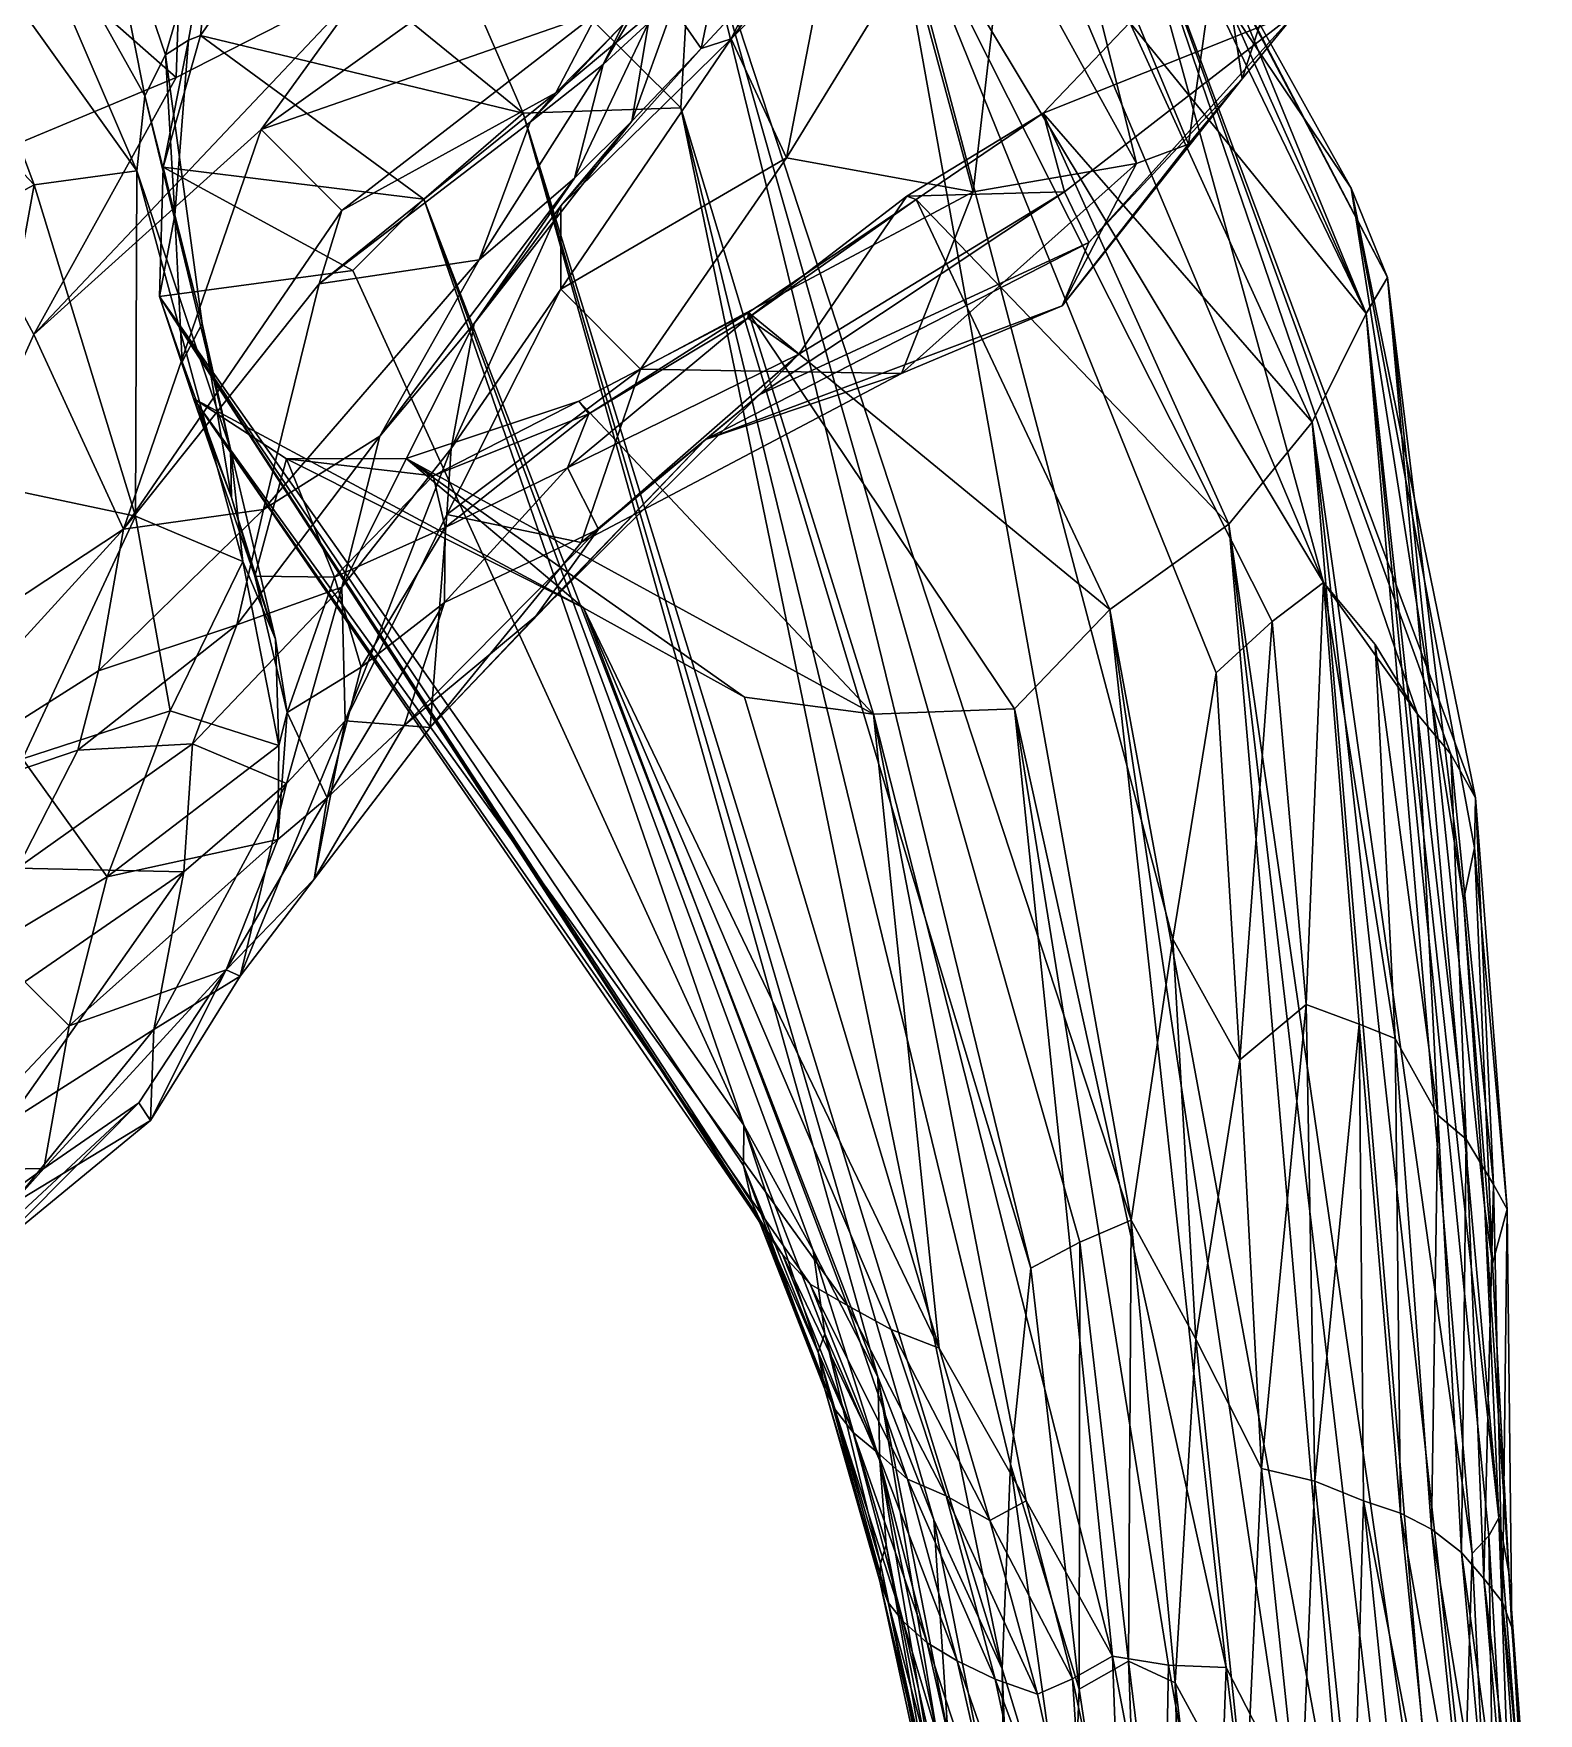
# Model space of a CAD drawing. Extents: x -1.56 to 1.56, y -5.64 to 3.99.
# Drawn here: x 0.419 to 1.063, y -3.631 to -2.913 of the extents above; entities that cross this region are included whole.
import ezdxf

# ---------------------------------------------------------------- set-up
doc = ezdxf.new("R2010")
doc.units = 0
doc.layers.add('MAMMOTH$LWO', color=1, linetype='CONTINUOUS')

msp = doc.modelspace()

# ---------------------------------------------------------------- linework, layer by layer
at = {"layer": 'MAMMOTH$LWO'}
for points in [[(0.46301, -2.97139, 3.25507), (0.36677, -2.83686, 3.21962), (0.39226, -2.80687, 3.26353)], [(0.46642, -2.93922, 3.27517), (0.39226, -2.80687, 3.26353), (0.44577, -2.83521, 3.29836)], [(0.39226, -2.80687, 3.26353), (0.46642, -2.93922, 3.27517), (0.46301, -2.97139, 3.25507)], [(0.85316, -2.81632, 3.9684), (0.83402, -2.86553, 4.03395), (0.89066, -2.96826, 3.91503)], [(0.85316, -2.81632, 3.9684), (0.91289, -2.95999, 3.83893), (0.92584, -2.86851, 3.81196)], [(0.85316, -2.81632, 3.9684), (0.89066, -2.96826, 3.91503), (0.91289, -2.95999, 3.83893)], [(0.76299, -2.82211, 4.33653), (0.75781, -2.86156, 4.39694), (0.71722, -2.91483, 4.31694)], [(0.7589, -2.87311, 4.24525), (0.76299, -2.82211, 4.33653), (0.71722, -2.91483, 4.31694)], [(0.83268, -2.82027, 3.33876), (0.97067, -3.14749, 2.8711), (0.78363, -2.83645, 3.26583)], [(0.88409, -2.83278, 3.38489), (0.97067, -3.14749, 2.8711), (0.83268, -2.82027, 3.33876)], [(0.5754, -2.82471, 3.38572), (0.62824, -2.94665, 3.16022), (0.52539, -2.86287, 3.3659)], [(0.5754, -2.82471, 3.38572), (0.69578, -2.94435, 3.13359), (0.62824, -2.94665, 3.16022)], [(0.69578, -2.94435, 3.13359), (0.5754, -2.82471, 3.38572), (0.70116, -2.85011, 3.23287)], [(0.41912, -2.97728, 3.1842), (0.32619, -2.87827, 3.13529), (0.36677, -2.83686, 3.21962)], [(0.46301, -2.97139, 3.25507), (0.41912, -2.97728, 3.1842), (0.36677, -2.83686, 3.21962)], [(0.48305, -2.8356, 5.15471), (0.42047, -2.8789, 5.20882), (0.47987, -2.93144, 5.05801)], [(0.47535, -2.92167, 3.30705), (0.44577, -2.83521, 3.29836), (0.49726, -2.84702, 3.3426)], [(0.44577, -2.83521, 3.29836), (0.47535, -2.92167, 3.30705), (0.46642, -2.93922, 3.27517)], [(0.47987, -2.93144, 5.05801), (0.56298, -2.88894, 5.00931), (0.48305, -2.8356, 5.15471)], [(0.70116, -2.85011, 3.23287), (0.78363, -2.83645, 3.26583), (0.88837, -3.42017, 2.61068)], [(0.90616, -3.29998, 2.70741), (0.88837, -3.42017, 2.61068), (0.78363, -2.83645, 3.26583)], [(0.78363, -2.83645, 3.26583), (0.92474, -3.18603, 2.81105), (0.90616, -3.29998, 2.70741)], [(0.94877, -3.16404, 2.83858), (0.92474, -3.18603, 2.81105), (0.78363, -2.83645, 3.26583)], [(0.78363, -2.83645, 3.26583), (0.97067, -3.14749, 2.8711), (0.94877, -3.16404, 2.83858)], [(0.88409, -2.83278, 3.38489), (0.91042, -2.84937, 3.4393), (0.98256, -2.97875, 3.28524)], [(0.97067, -3.14749, 2.8711), (0.88409, -2.83278, 3.38489), (1.01085, -3.2038, 2.8603)], [(1.02511, -3.22087, 2.87837), (1.01085, -3.2038, 2.8603), (0.88409, -2.83278, 3.38489)], [(1.03566, -3.23946, 2.89742), (1.02511, -3.22087, 2.87837), (0.88409, -2.83278, 3.38489)], [(0.88409, -2.83278, 3.38489), (0.98256, -2.97875, 3.28524), (1.03566, -3.23946, 2.89742)], [(0.49726, -2.84702, 3.3426), (0.48514, -2.9155, 3.34247), (0.47535, -2.92167, 3.30705)], [(0.48514, -2.9155, 3.34247), (0.49726, -2.84702, 3.3426), (0.49033, -2.91343, 3.36316)], [(0.49726, -2.84702, 3.3426), (0.52539, -2.86287, 3.3659), (0.49033, -2.91343, 3.36316)], [(0.69578, -2.94435, 3.13359), (0.70116, -2.85011, 3.23287), (0.84546, -3.44067, 2.62384)], [(0.86643, -3.42963, 2.61628), (0.84546, -3.44067, 2.62384), (0.70116, -2.85011, 3.23287)], [(0.70116, -2.85011, 3.23287), (0.88837, -3.42017, 2.61068), (0.86643, -3.42963, 2.61628)], [(0.90828, -2.85192, 3.61484), (0.88775, -2.90796, 3.63535), (0.98888, -3.0324, 3.37445)], [(0.90828, -2.85192, 3.61484), (0.98888, -3.0324, 3.37445), (0.92864, -2.90753, 3.49179)], [(0.99808, -3.01695, 3.31525), (0.98256, -2.97875, 3.28524), (0.91042, -2.84937, 3.4393)], [(0.91042, -2.84937, 3.4393), (0.92802, -2.88378, 3.47501), (0.99808, -3.01695, 3.31525)], [(0.92584, -2.86851, 3.81196), (0.93588, -2.93204, 3.74635), (0.9629, -2.84883, 3.70791)], [(0.93588, -2.93204, 3.74635), (0.95913, -2.90354, 3.67524), (0.9629, -2.84883, 3.70791)], [(0.52539, -2.86287, 3.3659), (0.62824, -2.94665, 3.16022), (0.49033, -2.91343, 3.36316)], [(0.71722, -2.91483, 4.31694), (0.75781, -2.86156, 4.39694), (0.7045, -2.919, 4.41131)], [(0.71278, -2.87919, 4.47921), (0.7045, -2.919, 4.41131), (0.75781, -2.86156, 4.39694)], [(0.83402, -2.86553, 4.03395), (0.79353, -2.88, 4.12645), (0.82082, -2.9803, 4.01749)], [(0.83402, -2.86553, 4.03395), (0.82082, -2.9803, 4.01749), (0.89066, -2.96826, 3.91503)], [(0.7589, -2.87311, 4.24525), (0.71722, -2.91483, 4.31694), (0.74101, -2.96581, 4.15829)], [(0.79353, -2.88, 4.12645), (0.7589, -2.87311, 4.24525), (0.74101, -2.96581, 4.15829)], [(0.91289, -2.95999, 3.83893), (0.93588, -2.93204, 3.74635), (0.92584, -2.86851, 3.81196)], [(0.35407, -3.0122, 3.04556), (0.32619, -2.87827, 3.13529), (0.41912, -2.97728, 3.1842)], [(0.42047, -2.8789, 5.20882), (0.33674, -2.91185, 5.22313), (0.38169, -2.97231, 5.06382)], [(0.38169, -2.97231, 5.06382), (0.47987, -2.93144, 5.05801), (0.42047, -2.8789, 5.20882)], [(0.7045, -2.919, 4.41131), (0.71278, -2.87919, 4.47921), (0.69226, -2.90156, 4.49166)], [(0.79353, -2.88, 4.12645), (0.74101, -2.96581, 4.15829), (0.82082, -2.9803, 4.01749)], [(0.51619, -2.95361, 4.81497), (0.66027, -2.90363, 4.74494), (0.61679, -2.88155, 4.89334)], [(0.61679, -2.88155, 4.89334), (0.56298, -2.88894, 5.00931), (0.51619, -2.95361, 4.81497)], [(0.66245, -2.92581, 4.5687), (0.6861, -2.88594, 4.59461), (0.67098, -2.90884, 4.63048)], [(0.68195, -2.9081, 4.52828), (0.6861, -2.88594, 4.59461), (0.66245, -2.92581, 4.5687)], [(0.92864, -2.90753, 3.49179), (0.98888, -3.0324, 3.37445), (0.92802, -2.88378, 3.47501)], [(0.92802, -2.88378, 3.47501), (0.98888, -3.0324, 3.37445), (0.99808, -3.01695, 3.31525)], [(0.41893, -3.0414, 4.84448), (0.51619, -2.95361, 4.81497), (0.56298, -2.88894, 5.00931)], [(0.56298, -2.88894, 5.00931), (0.47987, -2.93144, 5.05801), (0.41893, -3.0414, 4.84448)], [(0.66027, -2.90363, 4.74494), (0.64234, -2.93804, 4.67407), (0.69426, -2.8944, 4.68609)], [(0.67098, -2.90884, 4.63048), (0.69426, -2.8944, 4.68609), (0.64234, -2.93804, 4.67407)], [(0.69226, -2.90156, 4.49166), (0.67481, -2.95003, 4.43349), (0.7045, -2.919, 4.41131)], [(0.67481, -2.95003, 4.43349), (0.69226, -2.90156, 4.49166), (0.68195, -2.9081, 4.52828)], [(0.66027, -2.90363, 4.74494), (0.51619, -2.95361, 4.81497), (0.55075, -2.9883, 4.71021)], [(0.55075, -2.9883, 4.71021), (0.64234, -2.93804, 4.67407), (0.66027, -2.90363, 4.74494)], [(0.66245, -2.92581, 4.5687), (0.67098, -2.90884, 4.63048), (0.63129, -2.95054, 4.61698)], [(0.64234, -2.93804, 4.67407), (0.63129, -2.95054, 4.61698), (0.67098, -2.90884, 4.63048)], [(0.6502, -2.97442, 4.47275), (0.68195, -2.9081, 4.52828), (0.66245, -2.92581, 4.5687)], [(0.67481, -2.95003, 4.43349), (0.68195, -2.9081, 4.52828), (0.6502, -2.97442, 4.47275)], [(0.95913, -2.90354, 3.67524), (0.85079, -2.94664, 3.64227), (0.88775, -2.90796, 3.63535)], [(0.95913, -2.90354, 3.67524), (0.85983, -2.98027, 3.68809), (0.85079, -2.94664, 3.64227)], [(0.88775, -2.90796, 3.63535), (0.85079, -2.94664, 3.64227), (0.96575, -3.07878, 3.4037)], [(0.87021, -3.00201, 3.74431), (0.85983, -2.98027, 3.68809), (0.95913, -2.90354, 3.67524)], [(0.93588, -2.93204, 3.74635), (0.87021, -3.00201, 3.74431), (0.95913, -2.90354, 3.67524)], [(0.88775, -2.90796, 3.63535), (0.96575, -3.07878, 3.4037), (0.98888, -3.0324, 3.37445)], [(0.49033, -2.91343, 3.36316), (0.58578, -2.98342, 3.18885), (0.47425, -2.96984, 3.37621)], [(0.48514, -2.9155, 3.34247), (0.49033, -2.91343, 3.36316), (0.47425, -2.96984, 3.37621)], [(0.47927, -2.9903, 3.36668), (0.48514, -2.9155, 3.34247), (0.47425, -2.96984, 3.37621)], [(0.47535, -2.92167, 3.30705), (0.48514, -2.9155, 3.34247), (0.47927, -2.9903, 3.36668)], [(0.62824, -2.94665, 3.16022), (0.58578, -2.98342, 3.18885), (0.49033, -2.91343, 3.36316)], [(0.71722, -2.91483, 4.31694), (0.64444, -2.98625, 4.34785), (0.64436, -3.02189, 4.21582)], [(0.74101, -2.96581, 4.15829), (0.71722, -2.91483, 4.31694), (0.64436, -3.02189, 4.21582)], [(0.7045, -2.919, 4.41131), (0.64444, -2.98625, 4.34785), (0.71722, -2.91483, 4.31694)], [(0.46642, -2.93922, 3.27517), (0.47535, -2.92167, 3.30705), (0.49095, -3.0366, 3.35577)], [(0.49095, -3.0366, 3.35577), (0.47535, -2.92167, 3.30705), (0.47927, -2.9903, 3.36668)], [(0.64444, -2.98625, 4.34785), (0.7045, -2.919, 4.41131), (0.67481, -2.95003, 4.43349)], [(0.38169, -2.97231, 5.06382), (0.41893, -3.0414, 4.84448), (0.47987, -2.93144, 5.05801)], [(0.6502, -2.97442, 4.47275), (0.66245, -2.92581, 4.5687), (0.60942, -3.00938, 4.5353)], [(0.63129, -2.95054, 4.61698), (0.60942, -3.00938, 4.5353), (0.66245, -2.92581, 4.5687)], [(0.63129, -2.95054, 4.61698), (0.64234, -2.93804, 4.67407), (0.54102, -3.01962, 4.61916)], [(0.64234, -2.93804, 4.67407), (0.55075, -2.9883, 4.71021), (0.54102, -3.01962, 4.61916)], [(0.85892, -3.02902, 3.81596), (0.87021, -3.00201, 3.74431), (0.93588, -2.93204, 3.74635)], [(0.91289, -2.95999, 3.83893), (0.85892, -3.02902, 3.81596), (0.93588, -2.93204, 3.74635)], [(0.46301, -2.97139, 3.25507), (0.46642, -2.93922, 3.27517), (0.50317, -3.09042, 3.361)], [(0.50317, -3.09042, 3.361), (0.46642, -2.93922, 3.27517), (0.49095, -3.0366, 3.35577)], [(0.62824, -2.94665, 3.16022), (0.69578, -2.94435, 3.13359), (0.83323, -3.61205, 2.52434)], [(0.83682, -3.52451, 2.57126), (0.83323, -3.61205, 2.52434), (0.69578, -2.94435, 3.13359)], [(0.69578, -2.94435, 3.13359), (0.84546, -3.44067, 2.62384), (0.83682, -3.52451, 2.57126)], [(0.60942, -3.00938, 4.5353), (0.63129, -2.95054, 4.61698), (0.54102, -3.01962, 4.61916)], [(0.78007, -3.48715, 2.69904), (0.58578, -2.98342, 3.18885), (0.62824, -2.94665, 3.16022)], [(0.67481, -2.95003, 4.43349), (0.60728, -3.03669, 4.37443), (0.64444, -2.98625, 4.34785)], [(0.60728, -3.03669, 4.37443), (0.67481, -2.95003, 4.43349), (0.6502, -2.97442, 4.47275)], [(0.80402, -3.54842, 2.60977), (0.78007, -3.48715, 2.69904), (0.62824, -2.94665, 3.16022)], [(0.62824, -2.94665, 3.16022), (0.83323, -3.61205, 2.52434), (0.80402, -3.54842, 2.60977)], [(0.79236, -2.98218, 3.65451), (0.79648, -2.98356, 3.64026), (0.85079, -2.94664, 3.64227)], [(0.85983, -2.98027, 3.68809), (0.79236, -2.98218, 3.65451), (0.85079, -2.94664, 3.64227)], [(0.85079, -2.94664, 3.64227), (0.79648, -2.98356, 3.64026), (0.93016, -3.12251, 3.41771)], [(0.85079, -2.94664, 3.64227), (0.93016, -3.12251, 3.41771), (0.96575, -3.07878, 3.4037)], [(0.51619, -2.95361, 4.81497), (0.41893, -3.0414, 4.84448), (0.45735, -3.12454, 4.60971)], [(0.45735, -3.12454, 4.60971), (0.55075, -2.9883, 4.71021), (0.51619, -2.95361, 4.81497)], [(0.91289, -2.95999, 3.83893), (0.89066, -2.96826, 3.91503), (0.85892, -3.02902, 3.81596)], [(0.74101, -2.96581, 4.15829), (0.64436, -3.02189, 4.21582), (0.67845, -3.05619, 4.06038)], [(0.82082, -2.9803, 4.01749), (0.74101, -2.96581, 4.15829), (0.67845, -3.05619, 4.06038)], [(0.41893, -3.0414, 4.84448), (0.38169, -2.97231, 5.06382), (0.34957, -3.19576, 4.57778)], [(0.46243, -3.11906, 3.26978), (0.41912, -2.97728, 3.1842), (0.46301, -2.97139, 3.25507)], [(0.50842, -3.13841, 3.38645), (0.46243, -3.11906, 3.26978), (0.46301, -2.97139, 3.25507)], [(0.50842, -3.13841, 3.38645), (0.46301, -2.97139, 3.25507), (0.50317, -3.09042, 3.361)], [(0.47425, -2.96984, 3.37621), (0.55539, -3.01391, 3.23441), (0.47273, -3.02511, 3.40939)], [(0.47927, -2.9903, 3.36668), (0.47425, -2.96984, 3.37621), (0.47273, -3.02511, 3.40939)], [(0.58578, -2.98342, 3.18885), (0.55539, -3.01391, 3.23441), (0.47425, -2.96984, 3.37621)], [(0.60728, -3.03669, 4.37443), (0.6502, -2.97442, 4.47275), (0.56705, -3.0849, 4.42225)], [(0.60942, -3.00938, 4.5353), (0.56705, -3.0849, 4.42225), (0.6502, -2.97442, 4.47275)], [(0.89066, -2.96826, 3.91503), (0.79017, -3.05797, 3.93038), (0.85892, -3.02902, 3.81596)], [(0.89066, -2.96826, 3.91503), (0.82082, -2.9803, 4.01749), (0.79017, -3.05797, 3.93038)], [(0.3958, -3.10496, 3.10792), (0.35407, -3.0122, 3.04556), (0.41912, -2.97728, 3.1842)], [(0.46243, -3.11906, 3.26978), (0.3958, -3.10496, 3.10792), (0.41912, -2.97728, 3.1842)], [(0.82082, -2.9803, 4.01749), (0.67845, -3.05619, 4.06038), (0.79017, -3.05797, 3.93038)], [(0.72919, -3.06721, 3.72936), (0.74615, -3.0498, 3.68346), (0.85983, -2.98027, 3.68809)], [(0.87021, -3.00201, 3.74431), (0.72919, -3.06721, 3.72936), (0.85983, -2.98027, 3.68809)], [(0.85983, -2.98027, 3.68809), (0.74615, -3.0498, 3.68346), (0.79236, -2.98218, 3.65451)], [(1.03525, -3.26096, 2.91888), (1.03566, -3.23946, 2.89742), (0.98256, -2.97875, 3.28524)], [(1.0306, -3.2833, 2.94046), (1.03525, -3.26096, 2.91888), (0.98256, -2.97875, 3.28524)], [(0.98256, -2.97875, 3.28524), (0.99808, -3.01695, 3.31525), (1.0306, -3.2833, 2.94046)], [(0.54102, -3.01962, 4.61916), (0.55075, -2.9883, 4.71021), (0.45735, -3.12454, 4.60971)], [(0.58578, -2.98342, 3.18885), (0.7227, -3.37958, 2.90826), (0.55539, -3.01391, 3.23441)], [(0.75236, -3.43312, 2.80384), (0.7227, -3.37958, 2.90826), (0.58578, -2.98342, 3.18885)], [(0.58578, -2.98342, 3.18885), (0.78007, -3.48715, 2.69904), (0.75236, -3.43312, 2.80384)], [(0.64444, -2.98625, 4.34785), (0.60728, -3.03669, 4.37443), (0.59751, -3.09012, 4.25993)], [(0.64436, -3.02189, 4.21582), (0.64444, -2.98625, 4.34785), (0.59751, -3.09012, 4.25993)], [(0.79236, -2.98218, 3.65451), (0.72442, -3.03436, 3.64643), (0.79648, -2.98356, 3.64026)], [(0.74615, -3.0498, 3.68346), (0.72442, -3.03436, 3.64643), (0.79236, -2.98218, 3.65451)], [(0.72442, -3.03436, 3.64643), (0.72467, -3.03195, 3.62985), (0.79648, -2.98356, 3.64026)], [(0.79648, -2.98356, 3.64026), (0.72467, -3.03195, 3.62985), (0.87926, -3.15901, 3.42577)], [(0.79648, -2.98356, 3.64026), (0.87926, -3.15901, 3.42577), (0.93016, -3.12251, 3.41771)], [(0.4824, -3.05308, 3.41549), (0.47927, -2.9903, 3.36668), (0.47273, -3.02511, 3.40939)], [(0.49095, -3.0366, 3.35577), (0.47927, -2.9903, 3.36668), (0.4824, -3.05308, 3.41549)], [(0.70625, -3.08632, 3.83695), (0.72919, -3.06721, 3.72936), (0.87021, -3.00201, 3.74431)], [(0.85892, -3.02902, 3.81596), (0.70625, -3.08632, 3.83695), (0.87021, -3.00201, 3.74431)], [(0.56705, -3.0849, 4.42225), (0.60942, -3.00938, 4.5353), (0.51722, -3.11614, 4.50419)], [(0.54102, -3.01962, 4.61916), (0.51722, -3.11614, 4.50419), (0.60942, -3.00938, 4.5353)], [(0.55539, -3.01391, 3.23441), (0.7227, -3.37958, 2.90826), (0.47273, -3.02511, 3.40939)], [(0.99808, -3.01695, 3.31525), (0.98888, -3.0324, 3.37445), (1.04567, -3.54743, 2.77844)], [(1.03972, -3.41531, 2.85954), (1.0306, -3.2833, 2.94046), (0.99808, -3.01695, 3.31525)], [(1.04567, -3.54743, 2.77844), (1.03972, -3.41531, 2.85954), (0.99808, -3.01695, 3.31525)], [(0.51722, -3.11614, 4.50419), (0.54102, -3.01962, 4.61916), (0.45735, -3.12454, 4.60971)], [(0.64436, -3.02189, 4.21582), (0.59751, -3.09012, 4.25993), (0.59571, -3.1183, 4.10195)], [(0.67845, -3.05619, 4.06038), (0.64436, -3.02189, 4.21582), (0.59571, -3.1183, 4.10195)], [(0.7393, -3.43489, 2.99255), (0.48732, -3.06875, 3.45848), (0.47273, -3.02511, 3.40939)], [(0.73167, -3.42444, 2.96982), (0.7393, -3.43489, 2.99255), (0.47273, -3.02511, 3.40939)], [(0.47273, -3.02511, 3.40939), (0.72629, -3.41284, 2.94701), (0.73167, -3.42444, 2.96982)], [(0.47273, -3.02511, 3.40939), (0.7227, -3.37958, 2.90826), (0.72255, -3.39675, 2.92733)], [(0.72255, -3.39675, 2.92733), (0.72629, -3.41284, 2.94701), (0.47273, -3.02511, 3.40939)], [(0.4824, -3.05308, 3.41549), (0.47273, -3.02511, 3.40939), (0.48732, -3.06875, 3.45848)], [(0.72467, -3.03195, 3.62985), (0.65217, -3.0698, 3.60479), (0.77813, -3.20371, 3.37425)], [(0.65633, -3.07533, 3.62442), (0.65217, -3.0698, 3.60479), (0.72467, -3.03195, 3.62985)], [(0.72467, -3.03195, 3.62985), (0.72442, -3.03436, 3.64643), (0.65633, -3.07533, 3.62442)], [(0.85892, -3.02902, 3.81596), (0.79017, -3.05797, 3.93038), (0.70625, -3.08632, 3.83695)], [(0.87926, -3.15901, 3.42577), (0.72467, -3.03195, 3.62985), (0.83849, -3.20146, 3.38743)], [(0.77813, -3.20371, 3.37425), (0.83849, -3.20146, 3.38743), (0.72467, -3.03195, 3.62985)], [(0.5036, -3.1111, 3.43991), (0.49095, -3.0366, 3.35577), (0.4824, -3.05308, 3.41549)], [(0.50317, -3.09042, 3.361), (0.49095, -3.0366, 3.35577), (0.5036, -3.1111, 3.43991)], [(0.55068, -3.14944, 4.29053), (0.59751, -3.09012, 4.25993), (0.60728, -3.03669, 4.37443)], [(0.60728, -3.03669, 4.37443), (0.56705, -3.0849, 4.42225), (0.55068, -3.14944, 4.29053)], [(0.64724, -3.09843, 3.67382), (0.65633, -3.07533, 3.62442), (0.72442, -3.03436, 3.64643)], [(0.72442, -3.03436, 3.64643), (0.74615, -3.0498, 3.68346), (0.64724, -3.09843, 3.67382)], [(0.98888, -3.0324, 3.37445), (0.96575, -3.07878, 3.4037), (1.03429, -3.56271, 2.83357)], [(1.04142, -3.55525, 2.8063), (1.04567, -3.54743, 2.77844), (0.98888, -3.0324, 3.37445)], [(1.03429, -3.56271, 2.83357), (1.04142, -3.55525, 2.8063), (0.98888, -3.0324, 3.37445)], [(0.34957, -3.19576, 4.57778), (0.45735, -3.12454, 4.60971), (0.41893, -3.0414, 4.84448)], [(0.5036, -3.1111, 3.43991), (0.4824, -3.05308, 3.41549), (0.48732, -3.06875, 3.45848)], [(0.66046, -3.12467, 3.71675), (0.64724, -3.09843, 3.67382), (0.74615, -3.0498, 3.68346)], [(0.74615, -3.0498, 3.68346), (0.72919, -3.06721, 3.72936), (0.66046, -3.12467, 3.71675)], [(0.67845, -3.05619, 4.06038), (0.59571, -3.1183, 4.10195), (0.65316, -3.13026, 3.94903)], [(0.79017, -3.05797, 3.93038), (0.67845, -3.05619, 4.06038), (0.65316, -3.13026, 3.94903)], [(0.79017, -3.05797, 3.93038), (0.65316, -3.13026, 3.94903), (0.70625, -3.08632, 3.83695)], [(0.63377, -3.16178, 3.81959), (0.66046, -3.12467, 3.71675), (0.72919, -3.06721, 3.72936)], [(0.72919, -3.06721, 3.72936), (0.70625, -3.08632, 3.83695), (0.63377, -3.16178, 3.81959)], [(0.52709, -3.09454, 3.51714), (0.48732, -3.06875, 3.45848), (0.65416, -3.15819, 3.3545)], [(0.75104, -3.44759, 3.01427), (0.76698, -3.45673, 3.03462), (0.48732, -3.06875, 3.45848)], [(0.48732, -3.06875, 3.45848), (0.7393, -3.43489, 2.99255), (0.75104, -3.44759, 3.01427)], [(0.65416, -3.15819, 3.3545), (0.48732, -3.06875, 3.45848), (0.76698, -3.45673, 3.03462)], [(0.51355, -3.14467, 3.49472), (0.48732, -3.06875, 3.45848), (0.52709, -3.09454, 3.51714)], [(0.51355, -3.14467, 3.49472), (0.5036, -3.1111, 3.43991), (0.48732, -3.06875, 3.45848)], [(0.65217, -3.0698, 3.60479), (0.57829, -3.09441, 3.56012), (0.77813, -3.20371, 3.37425)], [(0.58976, -3.10183, 3.57914), (0.57829, -3.09441, 3.56012), (0.65217, -3.0698, 3.60479)], [(0.65217, -3.0698, 3.60479), (0.65633, -3.07533, 3.62442), (0.58976, -3.10183, 3.57914)], [(0.59495, -3.12384, 3.61908), (0.58976, -3.10183, 3.57914), (0.65633, -3.07533, 3.62442)], [(0.65633, -3.07533, 3.62442), (0.64724, -3.09843, 3.67382), (0.59495, -3.12384, 3.61908)], [(0.96575, -3.07878, 3.4037), (0.93016, -3.12251, 3.41771), (1.02451, -3.77511, 2.72269)], [(1.03093, -3.66946, 2.77897), (1.03429, -3.56271, 2.83357), (0.96575, -3.07878, 3.4037)], [(1.02451, -3.77511, 2.72269), (1.03093, -3.66946, 2.77897), (0.96575, -3.07878, 3.4037)], [(0.55068, -3.14944, 4.29053), (0.56705, -3.0849, 4.42225), (0.5058, -3.16553, 4.39066)], [(0.51722, -3.11614, 4.50419), (0.5058, -3.16553, 4.39066), (0.56705, -3.0849, 4.42225)], [(0.70625, -3.08632, 3.83695), (0.65316, -3.13026, 3.94903), (0.5885, -3.20949, 3.95625)], [(0.63377, -3.16178, 3.81959), (0.70625, -3.08632, 3.83695), (0.5885, -3.20949, 3.95625)], [(0.52235, -3.17172, 3.47565), (0.50317, -3.09042, 3.361), (0.5036, -3.1111, 3.43991)], [(0.50842, -3.13841, 3.38645), (0.50317, -3.09042, 3.361), (0.52235, -3.17172, 3.47565)], [(0.52709, -3.09454, 3.51714), (0.54762, -3.14521, 3.55765), (0.51355, -3.14467, 3.49472)], [(0.52709, -3.09454, 3.51714), (0.65416, -3.15819, 3.3545), (0.57829, -3.09441, 3.56012)], [(0.57829, -3.09441, 3.56012), (0.58976, -3.10183, 3.57914), (0.52709, -3.09454, 3.51714)], [(0.54762, -3.14521, 3.55765), (0.52709, -3.09454, 3.51714), (0.58976, -3.10183, 3.57914)], [(0.55216, -3.20663, 4.0979), (0.59751, -3.09012, 4.25993), (0.55068, -3.14944, 4.29053)], [(0.59571, -3.1183, 4.10195), (0.59751, -3.09012, 4.25993), (0.55216, -3.20663, 4.0979)], [(0.57829, -3.09441, 3.56012), (0.72296, -3.19642, 3.34266), (0.77813, -3.20371, 3.37425)], [(0.57829, -3.09441, 3.56012), (0.65416, -3.15819, 3.3545), (0.72296, -3.19642, 3.34266)], [(0.58976, -3.10183, 3.57914), (0.59495, -3.12384, 3.61908), (0.54762, -3.14521, 3.55765)], [(0.59466, -3.15601, 3.68529), (0.59495, -3.12384, 3.61908), (0.64724, -3.09843, 3.67382)], [(0.64724, -3.09843, 3.67382), (0.66046, -3.12467, 3.71675), (0.59466, -3.15601, 3.68529)], [(0.46243, -3.11906, 3.26978), (0.41415, -3.22278, 3.18293), (0.3958, -3.10496, 3.10792)], [(0.52235, -3.17172, 3.47565), (0.5036, -3.1111, 3.43991), (0.51355, -3.14467, 3.49472)], [(0.5058, -3.16553, 4.39066), (0.51722, -3.11614, 4.50419), (0.4466, -3.18522, 4.46296)], [(0.45735, -3.12454, 4.60971), (0.4466, -3.18522, 4.46296), (0.51722, -3.11614, 4.50419)], [(0.5885, -3.20949, 3.95625), (0.59571, -3.1183, 4.10195), (0.55216, -3.20663, 4.0979)], [(0.65316, -3.13026, 3.94903), (0.59571, -3.1183, 4.10195), (0.5885, -3.20949, 3.95625)], [(0.45735, -3.12454, 4.60971), (0.34957, -3.19576, 4.57778), (0.34096, -3.25204, 4.43058)], [(0.4466, -3.18522, 4.46296), (0.45735, -3.12454, 4.60971), (0.34096, -3.25204, 4.43058)], [(0.41415, -3.22278, 3.18293), (0.46243, -3.11906, 3.26978), (0.47732, -3.20231, 3.34321)], [(0.47732, -3.20231, 3.34321), (0.46243, -3.11906, 3.26978), (0.50842, -3.13841, 3.38645)], [(0.55905, -3.18357, 3.60538), (0.54762, -3.14521, 3.55765), (0.59495, -3.12384, 3.61908)], [(0.59495, -3.12384, 3.61908), (0.59466, -3.15601, 3.68529), (0.55905, -3.18357, 3.60538)], [(0.57737, -3.20858, 3.80124), (0.59466, -3.15601, 3.68529), (0.66046, -3.12467, 3.71675)], [(0.66046, -3.12467, 3.71675), (0.63377, -3.16178, 3.81959), (0.57737, -3.20858, 3.80124)], [(0.93016, -3.12251, 3.41771), (0.87926, -3.15901, 3.42577), (0.98106, -3.71069, 2.81927)], [(1.00351, -3.7444, 2.77259), (1.02451, -3.77511, 2.72269), (0.93016, -3.12251, 3.41771)], [(0.98106, -3.71069, 2.81927), (1.00351, -3.7444, 2.77259), (0.93016, -3.12251, 3.41771)], [(0.52378, -3.21721, 3.49114), (0.47732, -3.20231, 3.34321), (0.50842, -3.13841, 3.38645)], [(0.52378, -3.21721, 3.49114), (0.50842, -3.13841, 3.38645), (0.52235, -3.17172, 3.47565)], [(0.52738, -3.20305, 3.52955), (0.51355, -3.14467, 3.49472), (0.54762, -3.14521, 3.55765)], [(0.52738, -3.20305, 3.52955), (0.52235, -3.17172, 3.47565), (0.51355, -3.14467, 3.49472)], [(0.54762, -3.14521, 3.55765), (0.55905, -3.18357, 3.60538), (0.52738, -3.20305, 3.52955)], [(0.52699, -3.2334, 4.13532), (0.55068, -3.14944, 4.29053), (0.48688, -3.21639, 4.2792)], [(0.5058, -3.16553, 4.39066), (0.48688, -3.21639, 4.2792), (0.55068, -3.14944, 4.29053)], [(0.55068, -3.14944, 4.29053), (0.52699, -3.2334, 4.13532), (0.55216, -3.20663, 4.0979)], [(0.96329, -3.32791, 2.68862), (0.94877, -3.16404, 2.83858), (0.97067, -3.14749, 2.8711)], [(0.98596, -3.33632, 2.6947), (0.96329, -3.32791, 2.68862), (0.97067, -3.14749, 2.8711)], [(1.00125, -3.34241, 2.71249), (0.98596, -3.33632, 2.6947), (0.97067, -3.14749, 2.8711)], [(0.99275, -3.17397, 2.86439), (1.00125, -3.34241, 2.71249), (0.97067, -3.14749, 2.8711)], [(0.99275, -3.17397, 2.86439), (0.97067, -3.14749, 2.8711), (1.01085, -3.2038, 2.8603)], [(0.54442, -3.2395, 3.69927), (0.55905, -3.18357, 3.60538), (0.59466, -3.15601, 3.68529)], [(0.59466, -3.15601, 3.68529), (0.57737, -3.20858, 3.80124), (0.54442, -3.2395, 3.69927)], [(0.78577, -3.46697, 3.05261), (0.80625, -3.47499, 3.06908), (0.65416, -3.15819, 3.3545)], [(0.65416, -3.15819, 3.3545), (0.76698, -3.45673, 3.03462), (0.78577, -3.46697, 3.05261)], [(0.72296, -3.19642, 3.34266), (0.65416, -3.15819, 3.3545), (0.80625, -3.47499, 3.06908)], [(0.87926, -3.15901, 3.42577), (0.83849, -3.20146, 3.38743), (0.92901, -3.61146, 2.93473)], [(0.95458, -3.66121, 2.87691), (0.98106, -3.71069, 2.81927), (0.87926, -3.15901, 3.42577)], [(0.92901, -3.61146, 2.93473), (0.95458, -3.66121, 2.87691), (0.87926, -3.15901, 3.42577)], [(0.48688, -3.21639, 4.2792), (0.5058, -3.16553, 4.39066), (0.43785, -3.21917, 4.3761)], [(0.4466, -3.18522, 4.46296), (0.43785, -3.21917, 4.3761), (0.5058, -3.16553, 4.39066)], [(0.57737, -3.20858, 3.80124), (0.63377, -3.16178, 3.81959), (0.5885, -3.20949, 3.95625)], [(0.94877, -3.16404, 2.83858), (0.9349, -3.35154, 2.66263), (0.92474, -3.18603, 2.81105)], [(0.9349, -3.35154, 2.66263), (0.94877, -3.16404, 2.83858), (0.96329, -3.32791, 2.68862)], [(0.52378, -3.21721, 3.49114), (0.52235, -3.17172, 3.47565), (0.52738, -3.20305, 3.52955)], [(1.01963, -3.37529, 2.71193), (0.99275, -3.17397, 2.86439), (1.01085, -3.2038, 2.8603)], [(1.00125, -3.34241, 2.71249), (0.99275, -3.17397, 2.86439), (1.01963, -3.37529, 2.71193)], [(0.43785, -3.21917, 4.3761), (0.4466, -3.18522, 4.46296), (0.34096, -3.25204, 4.43058)], [(0.55905, -3.18357, 3.60538), (0.54442, -3.2395, 3.69927), (0.52738, -3.20305, 3.52955)], [(0.9349, -3.35154, 2.66263), (0.90616, -3.29998, 2.70741), (0.92474, -3.18603, 2.81105)], [(0.77813, -3.20371, 3.37425), (0.72296, -3.19642, 3.34266), (0.80625, -3.47499, 3.06908)], [(0.41415, -3.22278, 3.18293), (0.47732, -3.20231, 3.34321), (0.4503, -3.27325, 3.41261)], [(0.4503, -3.27325, 3.41261), (0.47732, -3.20231, 3.34321), (0.52378, -3.21721, 3.49114)], [(0.54442, -3.2395, 3.69927), (0.5234, -3.25738, 3.57519), (0.52738, -3.20305, 3.52955)], [(0.5234, -3.25738, 3.57519), (0.52378, -3.21721, 3.49114), (0.52738, -3.20305, 3.52955)], [(0.83849, -3.20146, 3.38743), (0.77813, -3.20371, 3.37425), (0.8804, -3.60661, 2.93059)], [(0.8434, -3.54016, 2.99918), (0.8804, -3.60661, 2.93059), (0.77813, -3.20371, 3.37425)], [(0.80625, -3.47499, 3.06908), (0.8434, -3.54016, 2.99918), (0.77813, -3.20371, 3.37425)], [(0.90442, -3.61058, 2.93416), (0.92901, -3.61146, 2.93473), (0.83849, -3.20146, 3.38743)], [(0.8804, -3.60661, 2.93059), (0.90442, -3.61058, 2.93416), (0.83849, -3.20146, 3.38743)], [(1.03165, -3.38558, 2.73389), (1.01963, -3.37529, 2.71193), (1.01085, -3.2038, 2.8603)], [(1.02511, -3.22087, 2.87837), (1.03165, -3.38558, 2.73389), (1.01085, -3.2038, 2.8603)], [(0.55216, -3.20663, 4.0979), (0.52699, -3.2334, 4.13532), (0.50722, -3.31574, 3.99072)], [(0.53892, -3.27432, 3.92427), (0.55216, -3.20663, 4.0979), (0.50722, -3.31574, 3.99072)], [(0.5885, -3.20949, 3.95625), (0.55216, -3.20663, 4.0979), (0.53892, -3.27432, 3.92427)], [(0.53892, -3.27432, 3.92427), (0.54442, -3.2395, 3.69927), (0.57737, -3.20858, 3.80124)], [(0.53892, -3.27432, 3.92427), (0.57737, -3.20858, 3.80124), (0.5885, -3.20949, 3.95625)], [(0.48309, -3.27113, 4.15104), (0.48688, -3.21639, 4.2792), (0.41195, -3.26967, 4.28028)], [(0.43785, -3.21917, 4.3761), (0.41195, -3.26967, 4.28028), (0.48688, -3.21639, 4.2792)], [(0.5234, -3.25738, 3.57519), (0.4503, -3.27325, 3.41261), (0.52378, -3.21721, 3.49114)], [(0.48688, -3.21639, 4.2792), (0.48309, -3.27113, 4.15104), (0.52699, -3.2334, 4.13532)], [(0.41195, -3.26967, 4.28028), (0.43785, -3.21917, 4.3761), (0.34096, -3.25204, 4.43058)], [(0.39999, -3.30336, 3.24162), (0.41415, -3.22278, 3.18293), (0.4503, -3.27325, 3.41261)], [(1.04333, -3.40497, 2.75428), (1.02511, -3.22087, 2.87837), (1.03566, -3.23946, 2.89742)], [(1.03165, -3.38558, 2.73389), (1.02511, -3.22087, 2.87837), (1.04333, -3.40497, 2.75428)], [(0.52699, -3.2334, 4.13532), (0.48309, -3.27113, 4.15104), (0.47034, -3.33859, 4.02555)], [(0.50722, -3.31574, 3.99072), (0.52699, -3.2334, 4.13532), (0.47034, -3.33859, 4.02555)], [(0.5234, -3.25738, 3.57519), (0.54442, -3.2395, 3.69927), (0.50129, -3.31305, 3.66299)], [(0.54442, -3.2395, 3.69927), (0.53892, -3.27432, 3.92427), (0.50129, -3.31305, 3.66299)], [(1.03525, -3.26096, 2.91888), (1.04929, -3.41544, 2.78214), (1.03566, -3.23946, 2.89742)], [(1.04929, -3.41544, 2.78214), (1.04333, -3.40497, 2.75428), (1.03566, -3.23946, 2.89742)], [(0.43412, -3.33701, 3.46761), (0.4503, -3.27325, 3.41261), (0.5234, -3.25738, 3.57519)], [(0.5234, -3.25738, 3.57519), (0.50129, -3.31305, 3.66299), (0.43412, -3.33701, 3.46761)], [(1.04293, -3.43873, 2.80483), (1.03525, -3.26096, 2.91888), (1.0306, -3.2833, 2.94046)], [(1.04929, -3.41544, 2.78214), (1.03525, -3.26096, 2.91888), (1.04293, -3.43873, 2.80483)], [(0.39999, -3.30336, 3.24162), (0.4503, -3.27325, 3.41261), (0.43412, -3.33701, 3.46761)], [(0.48309, -3.27113, 4.15104), (0.41487, -3.31841, 4.17067), (0.40771, -3.37851, 4.05409)], [(0.47034, -3.33859, 4.02555), (0.48309, -3.27113, 4.15104), (0.40771, -3.37851, 4.05409)], [(0.41195, -3.26967, 4.28028), (0.41487, -3.31841, 4.17067), (0.48309, -3.27113, 4.15104)], [(0.53892, -3.27432, 3.92427), (0.50722, -3.31574, 3.99072), (0.50129, -3.31305, 3.66299)], [(1.03972, -3.41531, 2.85954), (1.04293, -3.43873, 2.80483), (1.0306, -3.2833, 2.94046)], [(0.37571, -3.39888, 3.30197), (0.39999, -3.30336, 3.24162), (0.43412, -3.33701, 3.46761)], [(0.90616, -3.29998, 2.70741), (0.91599, -3.47113, 2.56502), (0.88837, -3.42017, 2.61068)], [(0.90616, -3.29998, 2.70741), (0.9349, -3.35154, 2.66263), (0.91599, -3.47113, 2.56502)], [(0.4232, -3.39806, 3.52511), (0.43412, -3.33701, 3.46761), (0.50129, -3.31305, 3.66299)], [(0.50129, -3.31305, 3.66299), (0.46385, -3.36995, 3.72173), (0.4232, -3.39806, 3.52511)], [(0.50129, -3.31305, 3.66299), (0.46886, -3.37754, 3.86441), (0.46385, -3.36995, 3.72173)], [(0.50129, -3.31305, 3.66299), (0.50722, -3.31574, 3.99072), (0.46886, -3.37754, 3.86441)], [(0.50722, -3.31574, 3.99072), (0.47034, -3.33859, 4.02555), (0.46886, -3.37754, 3.86441)], [(0.9349, -3.35154, 2.66263), (0.96329, -3.32791, 2.68862), (0.94407, -3.52638, 2.52479)], [(0.96329, -3.32791, 2.68862), (0.96693, -3.53183, 2.52727), (0.94407, -3.52638, 2.52479)], [(0.96329, -3.32791, 2.68862), (0.98596, -3.33632, 2.6947), (0.96693, -3.53183, 2.52727)], [(0.37571, -3.39888, 3.30197), (0.43412, -3.33701, 3.46761), (0.4232, -3.39806, 3.52511)], [(0.47034, -3.33859, 4.02555), (0.40771, -3.37851, 4.05409), (0.40942, -3.41363, 3.93013)], [(0.46886, -3.37754, 3.86441), (0.47034, -3.33859, 4.02555), (0.40942, -3.41363, 3.93013)], [(0.96693, -3.53183, 2.52727), (0.98596, -3.33632, 2.6947), (0.98772, -3.54028, 2.53349)], [(0.98596, -3.33632, 2.6947), (1.00361, -3.54548, 2.55015), (0.98772, -3.54028, 2.53349)], [(1.00125, -3.34241, 2.71249), (1.00361, -3.54548, 2.55015), (0.98596, -3.33632, 2.6947)], [(1.00361, -3.54548, 2.55015), (1.00125, -3.34241, 2.71249), (1.01687, -3.55237, 2.5688)], [(1.00125, -3.34241, 2.71249), (1.01963, -3.37529, 2.71193), (1.01687, -3.55237, 2.5688)], [(0.91599, -3.47113, 2.56502), (0.9349, -3.35154, 2.66263), (0.94407, -3.52638, 2.52479)], [(0.37077, -3.45646, 3.58096), (0.4232, -3.39806, 3.52511), (0.46385, -3.36995, 3.72173)], [(0.46385, -3.36995, 3.72173), (0.40098, -3.43333, 3.7879), (0.37077, -3.45646, 3.58096)], [(0.46385, -3.36995, 3.72173), (0.46886, -3.37754, 3.86441), (0.40098, -3.43333, 3.7879)], [(1.01963, -3.37529, 2.71193), (1.0297, -3.5623, 2.59038), (1.01687, -3.55237, 2.5688)], [(1.03165, -3.38558, 2.73389), (1.0297, -3.5623, 2.59038), (1.01963, -3.37529, 2.71193)], [(0.46886, -3.37754, 3.86441), (0.40942, -3.41363, 3.93013), (0.40098, -3.43333, 3.7879)], [(0.75448, -3.47658, 2.82828), (0.72255, -3.39675, 2.92733), (0.7227, -3.37958, 2.90826)], [(0.75739, -3.4688, 2.80301), (0.75448, -3.47658, 2.82828), (0.7227, -3.37958, 2.90826)], [(0.75236, -3.43312, 2.80384), (0.75739, -3.4688, 2.80301), (0.7227, -3.37958, 2.90826)], [(1.0297, -3.5623, 2.59038), (1.03165, -3.38558, 2.73389), (1.03923, -3.57338, 2.61322)], [(1.03165, -3.38558, 2.73389), (1.04333, -3.40497, 2.75428), (1.03923, -3.57338, 2.61322)], [(0.32445, -3.4692, 3.35143), (0.37571, -3.39888, 3.30197), (0.4232, -3.39806, 3.52511)], [(0.4232, -3.39806, 3.52511), (0.37077, -3.45646, 3.58096), (0.32445, -3.4692, 3.35143)], [(0.72255, -3.39675, 2.92733), (0.7573, -3.49246, 2.8473), (0.72629, -3.41284, 2.94701)], [(0.75448, -3.47658, 2.82828), (0.7573, -3.49246, 2.8473), (0.72255, -3.39675, 2.92733)], [(1.04333, -3.40497, 2.75428), (1.04719, -3.5836, 2.6409), (1.03923, -3.57338, 2.61322)], [(1.04929, -3.41544, 2.78214), (1.04719, -3.5836, 2.6409), (1.04333, -3.40497, 2.75428)], [(0.76161, -3.50107, 2.87178), (0.73167, -3.42444, 2.96982), (0.72629, -3.41284, 2.94701)], [(0.7573, -3.49246, 2.8473), (0.76161, -3.50107, 2.87178), (0.72629, -3.41284, 2.94701)], [(1.04988, -3.5709, 2.72385), (1.03972, -3.41531, 2.85954), (1.04567, -3.54743, 2.77844)], [(1.03972, -3.41531, 2.85954), (1.04988, -3.5709, 2.72385), (1.04293, -3.43873, 2.80483)], [(1.04929, -3.41544, 2.78214), (1.04293, -3.43873, 2.80483), (1.05128, -3.5944, 2.66912)], [(1.04719, -3.5836, 2.6409), (1.04929, -3.41544, 2.78214), (1.05128, -3.5944, 2.66912)], [(0.73167, -3.42444, 2.96982), (0.76951, -3.51101, 2.8941), (0.7393, -3.43489, 2.99255)], [(0.76161, -3.50107, 2.87178), (0.76951, -3.51101, 2.8941), (0.73167, -3.42444, 2.96982)], [(0.88723, -3.60878, 2.46928), (0.86643, -3.42963, 2.61628), (0.88837, -3.42017, 2.61068)], [(0.90726, -3.61804, 2.45174), (0.88723, -3.60878, 2.46928), (0.88837, -3.42017, 2.61068)], [(0.91599, -3.47113, 2.56502), (0.90726, -3.61804, 2.45174), (0.88837, -3.42017, 2.61068)], [(0.78086, -3.52314, 2.69731), (0.75236, -3.43312, 2.80384), (0.78007, -3.48715, 2.69904)], [(0.78086, -3.52314, 2.69731), (0.75739, -3.4688, 2.80301), (0.75236, -3.43312, 2.80384)], [(0.86643, -3.42963, 2.61628), (0.86611, -3.62078, 2.47817), (0.84546, -3.44067, 2.62384)], [(0.86611, -3.62078, 2.47817), (0.86643, -3.42963, 2.61628), (0.88723, -3.60878, 2.46928)], [(0.76951, -3.51101, 2.8941), (0.77994, -3.51957, 2.91564), (0.7393, -3.43489, 2.99255)], [(0.77994, -3.51957, 2.91564), (0.75104, -3.44759, 3.01427), (0.7393, -3.43489, 2.99255)], [(0.86611, -3.62078, 2.47817), (0.83682, -3.52451, 2.57126), (0.84546, -3.44067, 2.62384)], [(1.04293, -3.43873, 2.80483), (1.04988, -3.5709, 2.72385), (1.05128, -3.5944, 2.66912)], [(0.75104, -3.44759, 3.01427), (0.79273, -3.53095, 2.93661), (0.76698, -3.45673, 3.03462)], [(0.79273, -3.53095, 2.93661), (0.75104, -3.44759, 3.01427), (0.77994, -3.51957, 2.91564)], [(0.79273, -3.53095, 2.93661), (0.80926, -3.53802, 2.95512), (0.76698, -3.45673, 3.03462)], [(0.80926, -3.53802, 2.95512), (0.78577, -3.46697, 3.05261), (0.76698, -3.45673, 3.03462)], [(0.75448, -3.47658, 2.82828), (0.75739, -3.4688, 2.80301), (0.78111, -3.56701, 2.72165)], [(0.78111, -3.56701, 2.72165), (0.75739, -3.4688, 2.80301), (0.78358, -3.55904, 2.69601)], [(0.75739, -3.4688, 2.80301), (0.78086, -3.52314, 2.69731), (0.78358, -3.55904, 2.69601)], [(0.78577, -3.46697, 3.05261), (0.82799, -3.54863, 2.97334), (0.80625, -3.47499, 3.06908)], [(0.82799, -3.54863, 2.97334), (0.78577, -3.46697, 3.05261), (0.80926, -3.53802, 2.95512)], [(0.7573, -3.49246, 2.8473), (0.75448, -3.47658, 2.82828), (0.78081, -3.57456, 2.74745)], [(0.75448, -3.47658, 2.82828), (0.78111, -3.56701, 2.72165), (0.78081, -3.57456, 2.74745)], [(0.82799, -3.54863, 2.97334), (0.8434, -3.54016, 2.99918), (0.80625, -3.47499, 3.06908)], [(0.90726, -3.61804, 2.45174), (0.91599, -3.47113, 2.56502), (0.93736, -3.6734, 2.41198)], [(0.93736, -3.6734, 2.41198), (0.91599, -3.47113, 2.56502), (0.94407, -3.52638, 2.52479)], [(0.80527, -3.63942, 2.60022), (0.78086, -3.52314, 2.69731), (0.78007, -3.48715, 2.69904)], [(0.80996, -3.63945, 2.5711), (0.80527, -3.63942, 2.60022), (0.78007, -3.48715, 2.69904)], [(0.80402, -3.54842, 2.60977), (0.80996, -3.63945, 2.5711), (0.78007, -3.48715, 2.69904)], [(0.78441, -3.58371, 2.77235), (0.7573, -3.49246, 2.8473), (0.78081, -3.57456, 2.74745)], [(0.76161, -3.50107, 2.87178), (0.7573, -3.49246, 2.8473), (0.78441, -3.58371, 2.77235)], [(0.76951, -3.51101, 2.8941), (0.76161, -3.50107, 2.87178), (0.7909, -3.59185, 2.79698)], [(0.76161, -3.50107, 2.87178), (0.78441, -3.58371, 2.77235), (0.7909, -3.59185, 2.79698)], [(0.8011, -3.60099, 2.81916), (0.76951, -3.51101, 2.8941), (0.7909, -3.59185, 2.79698)], [(0.77994, -3.51957, 2.91564), (0.76951, -3.51101, 2.8941), (0.8011, -3.60099, 2.81916)], [(0.77994, -3.51957, 2.91564), (0.8011, -3.60099, 2.81916), (0.81396, -3.60864, 2.84052)], [(0.79273, -3.53095, 2.93661), (0.77994, -3.51957, 2.91564), (0.81396, -3.60864, 2.84052)], [(0.78086, -3.52314, 2.69731), (0.80669, -3.67523, 2.59843), (0.78358, -3.55904, 2.69601)], [(0.80527, -3.63942, 2.60022), (0.80669, -3.67523, 2.59843), (0.78086, -3.52314, 2.69731)], [(0.83682, -3.52451, 2.57126), (0.86276, -3.70906, 2.43225), (0.83323, -3.61205, 2.52434)], [(0.83682, -3.52451, 2.57126), (0.86611, -3.62078, 2.47817), (0.86276, -3.70906, 2.43225)], [(0.96066, -3.68369, 2.40646), (0.93736, -3.6734, 2.41198), (0.94407, -3.52638, 2.52479)], [(0.96693, -3.53183, 2.52727), (0.96066, -3.68369, 2.40646), (0.94407, -3.52638, 2.52479)], [(0.83019, -3.61655, 2.85973), (0.79273, -3.53095, 2.93661), (0.81396, -3.60864, 2.84052)], [(0.80926, -3.53802, 2.95512), (0.79273, -3.53095, 2.93661), (0.83019, -3.61655, 2.85973)], [(0.96066, -3.68369, 2.40646), (0.96693, -3.53183, 2.52727), (0.9835, -3.69086, 2.41111)], [(0.9835, -3.69086, 2.41111), (0.96693, -3.53183, 2.52727), (0.98772, -3.54028, 2.53349)], [(0.80926, -3.53802, 2.95512), (0.83019, -3.61655, 2.85973), (0.84831, -3.62287, 2.87785)], [(0.82799, -3.54863, 2.97334), (0.80926, -3.53802, 2.95512), (0.84831, -3.62287, 2.87785)], [(0.86332, -3.61638, 2.90549), (0.8434, -3.54016, 2.99918), (0.82799, -3.54863, 2.97334)], [(0.8434, -3.54016, 2.99918), (0.86332, -3.61638, 2.90549), (0.8804, -3.60661, 2.93059)], [(1.00438, -3.70244, 2.41747), (0.9835, -3.69086, 2.41111), (0.98772, -3.54028, 2.53349)], [(1.02041, -3.70845, 2.43623), (1.00438, -3.70244, 2.41747), (0.98772, -3.54028, 2.53349)], [(1.00361, -3.54548, 2.55015), (1.02041, -3.70845, 2.43623), (0.98772, -3.54028, 2.53349)], [(0.83448, -3.70159, 2.48272), (0.80402, -3.54842, 2.60977), (0.83323, -3.61205, 2.52434)], [(0.83448, -3.70159, 2.48272), (0.80996, -3.63945, 2.5711), (0.80402, -3.54842, 2.60977)], [(0.86332, -3.61638, 2.90549), (0.82799, -3.54863, 2.97334), (0.84831, -3.62287, 2.87785)], [(1.03378, -3.71566, 2.45551), (1.00361, -3.54548, 2.55015), (1.01687, -3.55237, 2.5688)], [(1.02041, -3.70845, 2.43623), (1.00361, -3.54548, 2.55015), (1.03378, -3.71566, 2.45551)], [(1.04142, -3.55525, 2.8063), (1.0533, -3.76333, 2.65907), (1.04567, -3.54743, 2.77844)], [(1.05899, -3.71797, 2.6503), (1.04988, -3.5709, 2.72385), (1.04567, -3.54743, 2.77844)], [(1.0533, -3.76333, 2.65907), (1.05899, -3.71797, 2.6503), (1.04567, -3.54743, 2.77844)], [(1.04395, -3.71892, 2.48173), (1.03378, -3.71566, 2.45551), (1.01687, -3.55237, 2.5688)], [(1.0297, -3.5623, 2.59038), (1.04395, -3.71892, 2.48173), (1.01687, -3.55237, 2.5688)], [(1.04458, -3.77049, 2.68574), (1.04142, -3.55525, 2.8063), (1.03429, -3.56271, 2.83357)], [(1.0533, -3.76333, 2.65907), (1.04142, -3.55525, 2.8063), (1.04458, -3.77049, 2.68574)], [(0.8044, -3.67902, 2.62847), (0.78111, -3.56701, 2.72165), (0.78358, -3.55904, 2.69601)], [(0.80669, -3.67523, 2.59843), (0.8044, -3.67902, 2.62847), (0.78358, -3.55904, 2.69601)], [(1.05267, -3.73034, 2.50506), (1.0297, -3.5623, 2.59038), (1.03923, -3.57338, 2.61322)], [(1.04395, -3.71892, 2.48173), (1.0297, -3.5623, 2.59038), (1.05267, -3.73034, 2.50506)], [(1.03093, -3.66946, 2.77897), (1.04458, -3.77049, 2.68574), (1.03429, -3.56271, 2.83357)], [(0.78111, -3.56701, 2.72165), (0.80502, -3.68629, 2.65408), (0.78081, -3.57456, 2.74745)], [(0.8044, -3.67902, 2.62847), (0.80502, -3.68629, 2.65408), (0.78111, -3.56701, 2.72165)], [(1.04988, -3.5709, 2.72385), (1.06243, -3.74147, 2.59573), (1.05128, -3.5944, 2.66912)], [(1.06243, -3.74147, 2.59573), (1.04988, -3.5709, 2.72385), (1.05899, -3.71797, 2.6503)], [(0.80812, -3.69056, 2.68182), (0.78441, -3.58371, 2.77235), (0.78081, -3.57456, 2.74745)], [(0.80502, -3.68629, 2.65408), (0.80812, -3.69056, 2.68182), (0.78081, -3.57456, 2.74745)], [(1.05806, -3.73205, 2.53502), (1.05267, -3.73034, 2.50506), (1.03923, -3.57338, 2.61322)], [(1.04719, -3.5836, 2.6409), (1.05806, -3.73205, 2.53502), (1.03923, -3.57338, 2.61322)], [(0.78441, -3.58371, 2.77235), (0.81506, -3.6983, 2.70598), (0.7909, -3.59185, 2.79698)], [(0.80812, -3.69056, 2.68182), (0.81506, -3.6983, 2.70598), (0.78441, -3.58371, 2.77235)], [(1.06259, -3.7428, 2.56316), (1.04719, -3.5836, 2.6409), (1.05128, -3.5944, 2.66912)], [(1.05806, -3.73205, 2.53502), (1.04719, -3.5836, 2.6409), (1.06259, -3.7428, 2.56316)], [(0.81506, -3.6983, 2.70598), (0.82463, -3.70477, 2.7309), (0.7909, -3.59185, 2.79698)], [(0.82463, -3.70477, 2.7309), (0.8011, -3.60099, 2.81916), (0.7909, -3.59185, 2.79698)], [(1.06243, -3.74147, 2.59573), (1.06259, -3.7428, 2.56316), (1.05128, -3.5944, 2.66912)], [(0.8011, -3.60099, 2.81916), (0.83751, -3.71201, 2.75162), (0.81396, -3.60864, 2.84052)], [(0.83751, -3.71201, 2.75162), (0.8011, -3.60099, 2.81916), (0.82463, -3.70477, 2.7309)], [(0.86332, -3.61638, 2.90549), (0.88435, -3.71625, 2.81715), (0.8804, -3.60661, 2.93059)], [(0.90218, -3.72149, 2.82464), (0.90442, -3.61058, 2.93416), (0.8804, -3.60661, 2.93059)], [(0.88435, -3.71625, 2.81715), (0.90218, -3.72149, 2.82464), (0.8804, -3.60661, 2.93059)], [(0.83751, -3.71201, 2.75162), (0.85194, -3.71771, 2.77282), (0.81396, -3.60864, 2.84052)], [(0.85194, -3.71771, 2.77282), (0.83019, -3.61655, 2.85973), (0.81396, -3.60864, 2.84052)], [(0.84533, -3.92772, 2.36072), (0.83943, -3.90594, 2.38811), (0.83323, -3.61205, 2.52434)], [(0.83943, -3.90594, 2.38811), (0.83448, -3.70159, 2.48272), (0.83323, -3.61205, 2.52434)], [(0.86276, -3.70906, 2.43225), (0.84533, -3.92772, 2.36072), (0.83323, -3.61205, 2.52434)], [(0.86611, -3.62078, 2.47817), (0.88723, -3.60878, 2.46928), (0.89477, -3.80797, 2.34337)], [(0.88723, -3.60878, 2.46928), (0.91292, -3.81798, 2.32677), (0.89477, -3.80797, 2.34337)], [(0.88723, -3.60878, 2.46928), (0.90726, -3.61804, 2.45174), (0.91292, -3.81798, 2.32677)], [(0.92493, -3.72605, 2.82882), (0.90442, -3.61058, 2.93416), (0.90218, -3.72149, 2.82464)], [(0.90442, -3.61058, 2.93416), (0.92493, -3.72605, 2.82882), (0.92901, -3.61146, 2.93473)], [(0.92493, -3.72605, 2.82882), (0.94357, -3.7313, 2.82399), (0.92901, -3.61146, 2.93473)], [(0.94357, -3.7313, 2.82399), (0.95458, -3.66121, 2.87691), (0.92901, -3.61146, 2.93473)], [(0.83019, -3.61655, 2.85973), (0.87034, -3.72321, 2.78996), (0.84831, -3.62287, 2.87785)], [(0.87034, -3.72321, 2.78996), (0.83019, -3.61655, 2.85973), (0.85194, -3.71771, 2.77282)], [(0.87034, -3.72321, 2.78996), (0.86332, -3.61638, 2.90549), (0.84831, -3.62287, 2.87785)], [(0.86276, -3.70906, 2.43225), (0.86611, -3.62078, 2.47817), (0.89477, -3.80797, 2.34337)], [(0.88435, -3.71625, 2.81715), (0.86332, -3.61638, 2.90549), (0.87034, -3.72321, 2.78996)], [(0.91292, -3.81798, 2.32677), (0.90726, -3.61804, 2.45174), (0.93261, -3.82951, 2.31308)], [(0.90726, -3.61804, 2.45174), (0.93736, -3.6734, 2.41198), (0.93261, -3.82951, 2.31308)]]:
    msp.add_3dface(points, dxfattribs=at)

doc.saveas('drawing.dxf')
